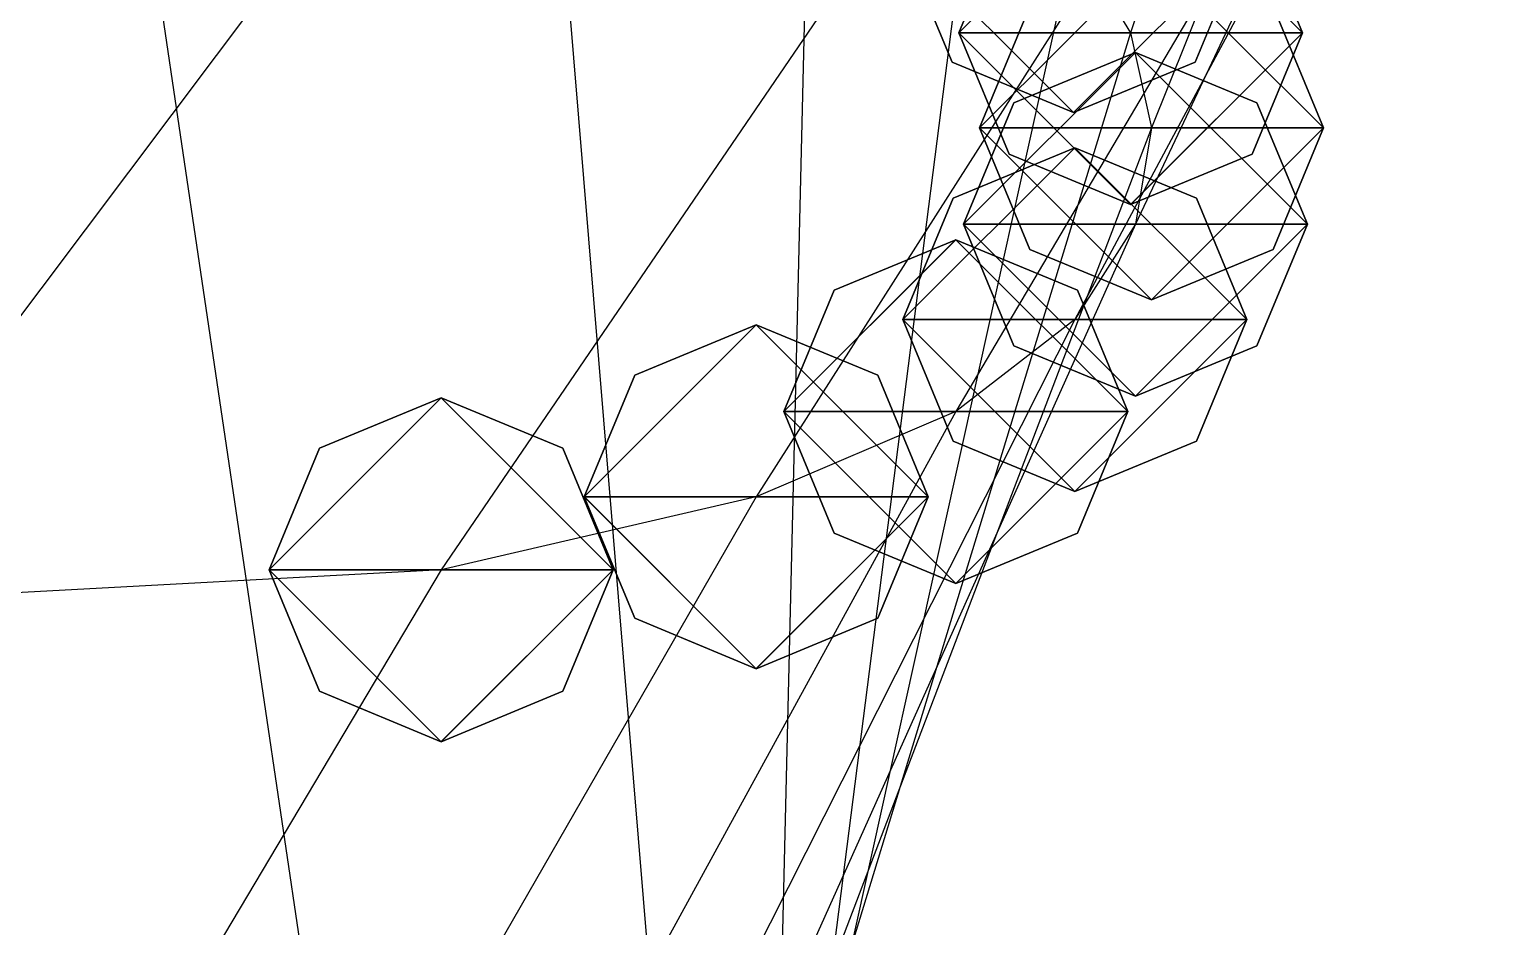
# Model space of a CAD drawing. Header units: metres. Extents: x -59 to 99, y -54 to 55.
# Drawn here: x 17.38 to 25.87, y -31.47 to -26.25 of the extents above; entities that cross this region are included whole.
import ezdxf

# ---------------------------------------------------------------- set-up
doc = ezdxf.new("R2010")
doc.units = ezdxf.units.M

msp = doc.modelspace()

# ---------------------------------------------------------------- linework, layer by layer
for p, q in [((27.3885, -15.1349, -196.1115), (23.7804, -26.2688, -196.1437)), ((28.3847, -15.638, -188.901), (23.9019, -26.8229, -188.2048)), ((29.1072, -16.1495, -181.5766), (23.8078, -27.3831, -180.1844)), ((29.4957, -16.656, -174.3265), (23.4555, -27.9378, -172.2476)), ((29.4553, -17.1427, -167.3554), (22.7644, -28.4726, -164.5923)), ((28.8584, -17.5927, -160.9073), (21.6038, -28.9678, -157.5024)), ((27.5565, -17.9861, -155.2702), (19.7713, -29.3925, -151.4184)), ((27.5565, -17.9861, -155.2702), (19.7713, -29.3925, -151.4184)), ((24.5948, -18.2288, -151.794), (16.0648, -29.5934, -148.5457)), ((17.8562, -24.1793, -226.0422), (19.4567, -34.9962, -230.6211)), ((20.3749, -24.4159, -222.6677), (21.268, -35.2007, -227.6999)), ((21.9179, -24.7782, -217.4854), (21.655, -35.65, -221.2698)), ((22.8658, -25.228, -211.0488), (21.4685, -36.193, -213.4969)), ((23.0733, -25.5617, -196.1436), (22.7804, -26.2688, -196.1437)), ((23.0733, -25.5617, -196.1436), (22.7804, -26.2688, -196.1437)), ((23.0733, -25.5617, -196.1436), (22.7804, -26.2688, -196.1437)), ((23.0733, -25.5617, -196.1436), (22.7804, -26.2688, -196.1437)), ((24.7804, -26.2688, -196.1437), (24.4875, -25.5617, -196.1436)), ((24.7804, -26.2688, -196.1437), (24.4875, -25.5617, -196.1436)), ((24.7804, -26.2688, -196.1437), (24.4875, -25.5617, -196.1436)), ((24.7804, -26.2688, -196.1437), (24.4875, -25.5617, -196.1436)), ((23.4488, -25.7322, -203.8304), (21.0067, -36.7783, -205.1161)), ((22.4488, -25.7322, -203.8304), (22.7417, -26.4393, -203.8305)), ((22.4488, -25.7322, -203.8304), (22.7417, -26.4393, -203.8305)), ((22.4488, -25.7322, -203.8304), (22.7417, -26.4393, -203.8305)), ((22.4488, -25.7322, -203.8304), (22.7417, -26.4393, -203.8305)), ((23.4488, -25.7322, -203.8304), (23.7804, -26.2688, -196.1437)), ((24.1559, -26.4393, -203.8305), (24.4488, -25.7322, -203.8304)), ((24.1559, -26.4393, -203.8305), (24.4488, -25.7322, -203.8304)), ((24.1559, -26.4393, -203.8305), (24.4488, -25.7322, -203.8304)), ((24.1559, -26.4393, -203.8305), (24.4488, -25.7322, -203.8304)), ((23.1948, -26.1158, -188.2046), (22.9019, -26.8229, -188.2048)), ((23.1948, -26.1158, -188.2046), (22.9019, -26.8229, -188.2048)), ((23.1948, -26.1158, -188.2046), (22.9019, -26.8229, -188.2048)), ((23.1948, -26.1158, -188.2046), (22.9019, -26.8229, -188.2048)), ((24.9019, -26.8229, -188.2048), (24.609, -26.1158, -188.2046)), ((24.9019, -26.8229, -188.2048), (24.609, -26.1158, -188.2046)), ((24.9019, -26.8229, -188.2048), (24.609, -26.1158, -188.2046)), ((24.9019, -26.8229, -188.2048), (24.609, -26.1158, -188.2046)), ((23.7804, -26.2688, -196.1437), (20.3824, -37.3849, -196.4287)), ((22.7804, -26.2688, -196.1437), (23.0733, -26.9759, -196.1438)), ((22.7804, -26.2688, -196.1437), (23.0733, -26.9759, -196.1438)), ((22.7804, -26.2688, -196.1437), (23.0733, -26.9759, -196.1438)), ((22.7804, -26.2688, -196.1437), (23.0733, -26.9759, -196.1438)), ((23.7804, -26.2688, -196.1437), (23.9019, -26.8229, -188.2048)), ((24.4875, -26.9759, -196.1438), (24.7804, -26.2688, -196.1437)), ((24.4875, -26.9759, -196.1438), (24.7804, -26.2688, -196.1437)), ((24.4875, -26.9759, -196.1438), (24.7804, -26.2688, -196.1437)), ((24.4875, -26.9759, -196.1438), (24.7804, -26.2688, -196.1437)), ((23.8078, -26.3831, -180.1842), (23.1007, -26.676, -180.1843)), ((23.8078, -26.3831, -180.1842), (23.1007, -26.676, -180.1843)), ((23.8078, -26.3831, -180.1842), (23.1007, -26.676, -180.1843)), ((23.8078, -26.3831, -180.1842), (23.1007, -26.676, -180.1843)), ((24.5149, -26.676, -180.1843), (23.8078, -26.3831, -180.1842)), ((24.5149, -26.676, -180.1843), (23.8078, -26.3831, -180.1842)), ((24.5149, -26.676, -180.1843), (23.8078, -26.3831, -180.1842)), ((24.5149, -26.676, -180.1843), (23.8078, -26.3831, -180.1842)), ((22.7417, -26.4393, -203.8305), (23.4488, -26.7322, -203.8305)), ((22.7417, -26.4393, -203.8305), (23.4488, -26.7322, -203.8305)), ((22.7417, -26.4393, -203.8305), (23.4488, -26.7322, -203.8305)), ((22.7417, -26.4393, -203.8305), (23.4488, -26.7322, -203.8305)), ((23.4488, -26.7322, -203.8305), (24.1559, -26.4393, -203.8305)), ((23.4488, -26.7322, -203.8305), (24.1559, -26.4393, -203.8305)), ((23.4488, -26.7322, -203.8305), (24.1559, -26.4393, -203.8305)), ((23.4488, -26.7322, -203.8305), (24.1559, -26.4393, -203.8305)), ((23.1007, -26.676, -180.1843), (22.8078, -27.3831, -180.1844)), ((23.1007, -26.676, -180.1843), (22.8078, -27.3831, -180.1844)), ((23.1007, -26.676, -180.1843), (22.8078, -27.3831, -180.1844)), ((23.1007, -26.676, -180.1843), (22.8078, -27.3831, -180.1844)), ((24.8078, -27.3831, -180.1844), (24.5149, -26.676, -180.1843)), ((24.8078, -27.3831, -180.1844), (24.5149, -26.676, -180.1843)), ((24.8078, -27.3831, -180.1844), (24.5149, -26.676, -180.1843)), ((24.8078, -27.3831, -180.1844), (24.5149, -26.676, -180.1843)), ((23.9019, -26.8229, -188.2048), (19.6348, -38.0019, -187.5908)), ((22.9019, -26.8229, -188.2048), (23.1948, -27.53, -188.2049)), ((22.9019, -26.8229, -188.2048), (23.1948, -27.53, -188.2049)), ((22.9019, -26.8229, -188.2048), (23.1948, -27.53, -188.2049)), ((22.9019, -26.8229, -188.2048), (23.1948, -27.53, -188.2049)), ((23.9019, -26.8229, -188.2048), (23.8078, -27.3831, -180.1844)), ((24.609, -27.53, -188.2049), (24.9019, -26.8229, -188.2048)), ((24.609, -27.53, -188.2049), (24.9019, -26.8229, -188.2048)), ((24.609, -27.53, -188.2049), (24.9019, -26.8229, -188.2048)), ((24.609, -27.53, -188.2049), (24.9019, -26.8229, -188.2048)), ((23.4555, -26.9378, -172.2474), (22.7484, -27.2307, -172.2474)), ((23.4555, -26.9378, -172.2474), (22.7484, -27.2307, -172.2474)), ((23.4555, -26.9378, -172.2474), (22.7484, -27.2307, -172.2474)), ((23.4555, -26.9378, -172.2474), (22.7484, -27.2307, -172.2474)), ((23.0733, -26.9759, -196.1438), (23.7804, -27.2688, -196.1439)), ((23.0733, -26.9759, -196.1438), (23.7804, -27.2688, -196.1439)), ((23.0733, -26.9759, -196.1438), (23.7804, -27.2688, -196.1439)), ((23.0733, -26.9759, -196.1438), (23.7804, -27.2688, -196.1439)), ((24.1626, -27.2307, -172.2474), (23.4555, -26.9378, -172.2474)), ((24.1626, -27.2307, -172.2474), (23.4555, -26.9378, -172.2474)), ((24.1626, -27.2307, -172.2474), (23.4555, -26.9378, -172.2474)), ((24.1626, -27.2307, -172.2474), (23.4555, -26.9378, -172.2474)), ((23.7804, -27.2688, -196.1439), (24.4875, -26.9759, -196.1438)), ((23.7804, -27.2688, -196.1439), (24.4875, -26.9759, -196.1438)), ((23.7804, -27.2688, -196.1439), (24.4875, -26.9759, -196.1438)), ((23.7804, -27.2688, -196.1439), (24.4875, -26.9759, -196.1438)), ((22.7484, -27.2307, -172.2474), (22.4555, -27.9378, -172.2476)), ((22.7484, -27.2307, -172.2474), (22.4555, -27.9378, -172.2476)), ((22.7484, -27.2307, -172.2474), (22.4555, -27.9378, -172.2476)), ((22.7484, -27.2307, -172.2474), (22.4555, -27.9378, -172.2476)), ((24.4555, -27.9378, -172.2476), (24.1626, -27.2307, -172.2474)), ((24.4555, -27.9378, -172.2476), (24.1626, -27.2307, -172.2474)), ((24.4555, -27.9378, -172.2476), (24.1626, -27.2307, -172.2474)), ((24.4555, -27.9378, -172.2476), (24.1626, -27.2307, -172.2474)), ((23.8078, -27.3831, -180.1844), (18.7665, -38.6223, -178.7099)), ((22.8078, -27.3831, -180.1844), (23.1007, -28.0902, -180.1845)), ((22.8078, -27.3831, -180.1844), (23.1007, -28.0902, -180.1845)), ((22.8078, -27.3831, -180.1844), (23.1007, -28.0902, -180.1845)), ((22.8078, -27.3831, -180.1844), (23.1007, -28.0902, -180.1845)), ((23.8078, -27.3831, -180.1844), (23.4555, -27.9378, -172.2476)), ((24.5149, -28.0902, -180.1845), (24.8078, -27.3831, -180.1844)), ((24.5149, -28.0902, -180.1845), (24.8078, -27.3831, -180.1844)), ((24.5149, -28.0902, -180.1845), (24.8078, -27.3831, -180.1844)), ((24.5149, -28.0902, -180.1845), (24.8078, -27.3831, -180.1844)), ((22.7644, -27.4726, -164.5921), (22.0573, -27.7655, -164.5921)), ((22.7644, -27.4726, -164.5921), (22.0573, -27.7655, -164.5921)), ((22.7644, -27.4726, -164.5921), (22.0573, -27.7655, -164.5921)), ((22.7644, -27.4726, -164.5921), (22.0573, -27.7655, -164.5921)), ((23.4715, -27.7655, -164.5921), (22.7644, -27.4726, -164.5921)), ((23.4715, -27.7655, -164.5921), (22.7644, -27.4726, -164.5921)), ((23.4715, -27.7655, -164.5921), (22.7644, -27.4726, -164.5921)), ((23.4715, -27.7655, -164.5921), (22.7644, -27.4726, -164.5921)), ((23.1948, -27.53, -188.2049), (23.9019, -27.8229, -188.2049)), ((23.1948, -27.53, -188.2049), (23.9019, -27.8229, -188.2049)), ((23.1948, -27.53, -188.2049), (23.9019, -27.8229, -188.2049)), ((23.1948, -27.53, -188.2049), (23.9019, -27.8229, -188.2049)), ((23.9019, -27.8229, -188.2049), (24.609, -27.53, -188.2049)), ((23.9019, -27.8229, -188.2049), (24.609, -27.53, -188.2049)), ((23.9019, -27.8229, -188.2049), (24.609, -27.53, -188.2049)), ((23.9019, -27.8229, -188.2049), (24.609, -27.53, -188.2049)), ((22.0573, -27.7655, -164.5921), (21.7644, -28.4726, -164.5923)), ((22.0573, -27.7655, -164.5921), (21.7644, -28.4726, -164.5923)), ((22.0573, -27.7655, -164.5921), (21.7644, -28.4726, -164.5923)), ((22.0573, -27.7655, -164.5921), (21.7644, -28.4726, -164.5923)), ((23.7644, -28.4726, -164.5923), (23.4715, -27.7655, -164.5921)), ((23.7644, -28.4726, -164.5923), (23.4715, -27.7655, -164.5921)), ((23.7644, -28.4726, -164.5923), (23.4715, -27.7655, -164.5921)), ((23.7644, -28.4726, -164.5923), (23.4715, -27.7655, -164.5921)), ((23.4555, -27.9378, -172.2476), (17.7538, -39.2389, -169.8885)), ((22.4555, -27.9378, -172.2476), (22.7484, -28.6449, -172.2477)), ((22.4555, -27.9378, -172.2476), (22.7484, -28.6449, -172.2477)), ((22.4555, -27.9378, -172.2476), (22.7484, -28.6449, -172.2477)), ((22.4555, -27.9378, -172.2476), (22.7484, -28.6449, -172.2477)), ((23.4555, -27.9378, -172.2476), (22.7644, -28.4726, -164.5923)), ((24.1626, -28.6449, -172.2477), (24.4555, -27.9378, -172.2476)), ((24.1626, -28.6449, -172.2477), (24.4555, -27.9378, -172.2476)), ((24.1626, -28.6449, -172.2477), (24.4555, -27.9378, -172.2476)), ((24.1626, -28.6449, -172.2477), (24.4555, -27.9378, -172.2476)), ((21.6038, -27.9678, -157.5022), (20.8967, -28.2606, -157.5022)), ((21.6038, -27.9678, -157.5022), (20.8967, -28.2606, -157.5022)), ((21.6038, -27.9678, -157.5022), (20.8967, -28.2606, -157.5022)), ((21.6038, -27.9678, -157.5022), (20.8967, -28.2606, -157.5022)), ((22.3109, -28.2606, -157.5022), (21.6038, -27.9678, -157.5022)), ((22.3109, -28.2606, -157.5022), (21.6038, -27.9678, -157.5022)), ((22.3109, -28.2606, -157.5022), (21.6038, -27.9678, -157.5022)), ((22.3109, -28.2606, -157.5022), (21.6038, -27.9678, -157.5022)), ((23.1007, -28.0902, -180.1845), (23.8078, -28.3831, -180.1846)), ((23.1007, -28.0902, -180.1845), (23.8078, -28.3831, -180.1846)), ((23.1007, -28.0902, -180.1845), (23.8078, -28.3831, -180.1846)), ((23.1007, -28.0902, -180.1845), (23.8078, -28.3831, -180.1846)), ((23.8078, -28.3831, -180.1846), (24.5149, -28.0902, -180.1845)), ((23.8078, -28.3831, -180.1846), (24.5149, -28.0902, -180.1845)), ((23.8078, -28.3831, -180.1846), (24.5149, -28.0902, -180.1845)), ((23.8078, -28.3831, -180.1846), (24.5149, -28.0902, -180.1845)), ((20.8967, -28.2606, -157.5022), (20.6038, -28.9678, -157.5024)), ((20.8967, -28.2606, -157.5022), (20.6038, -28.9678, -157.5024)), ((20.8967, -28.2606, -157.5022), (20.6038, -28.9678, -157.5024)), ((20.8967, -28.2606, -157.5022), (20.6038, -28.9678, -157.5024)), ((22.6038, -28.9678, -157.5024), (22.3109, -28.2606, -157.5022)), ((22.6038, -28.9678, -157.5024), (22.3109, -28.2606, -157.5022)), ((22.6038, -28.9678, -157.5024), (22.3109, -28.2606, -157.5022)), ((22.6038, -28.9678, -157.5024), (22.3109, -28.2606, -157.5022)), ((19.7713, -28.3925, -151.4182), (19.0642, -28.6854, -151.4183)), ((19.7713, -28.3925, -151.4182), (19.0642, -28.6854, -151.4183)), ((19.7713, -28.3925, -151.4182), (19.0642, -28.6854, -151.4183)), ((19.7713, -28.3925, -151.4182), (19.0642, -28.6854, -151.4183)), ((19.7713, -28.3925, -151.4182), (19.0642, -28.6854, -151.4183)), ((19.7713, -28.3925, -151.4182), (19.0642, -28.6854, -151.4183)), ((20.4784, -28.6854, -151.4183), (19.7713, -28.3925, -151.4182)), ((20.4784, -28.6854, -151.4183), (19.7713, -28.3925, -151.4182)), ((20.4784, -28.6854, -151.4183), (19.7713, -28.3925, -151.4182)), ((20.4784, -28.6854, -151.4183), (19.7713, -28.3925, -151.4182)), ((20.4784, -28.6854, -151.4183), (19.7713, -28.3925, -151.4182)), ((20.4784, -28.6854, -151.4183), (19.7713, -28.3925, -151.4182)), ((22.7644, -28.4726, -164.5923), (16.5426, -39.8415, -161.2653)), ((22.7644, -28.4726, -164.5923), (21.6038, -28.9678, -157.5024)), ((21.7644, -28.4726, -164.5923), (22.0573, -29.1798, -164.5924)), ((21.7644, -28.4726, -164.5923), (22.0573, -29.1798, -164.5924)), ((21.7644, -28.4726, -164.5923), (22.0573, -29.1798, -164.5924)), ((21.7644, -28.4726, -164.5923), (22.0573, -29.1798, -164.5924)), ((23.4715, -29.1798, -164.5924), (23.7644, -28.4726, -164.5923)), ((23.4715, -29.1798, -164.5924), (23.7644, -28.4726, -164.5923)), ((23.4715, -29.1798, -164.5924), (23.7644, -28.4726, -164.5923)), ((23.4715, -29.1798, -164.5924), (23.7644, -28.4726, -164.5923)), ((19.0642, -28.6854, -151.4183), (18.7713, -29.3925, -151.4184)), ((19.0642, -28.6854, -151.4183), (18.7713, -29.3925, -151.4184)), ((19.0642, -28.6854, -151.4183), (18.7713, -29.3925, -151.4184)), ((19.0642, -28.6854, -151.4183), (18.7713, -29.3925, -151.4184)), ((19.0642, -28.6854, -151.4183), (18.7713, -29.3925, -151.4184)), ((19.0642, -28.6854, -151.4183), (18.7713, -29.3925, -151.4184)), ((20.7713, -29.3925, -151.4184), (20.4784, -28.6854, -151.4183)), ((20.7713, -29.3925, -151.4184), (20.4784, -28.6854, -151.4183)), ((20.7713, -29.3925, -151.4184), (20.4784, -28.6854, -151.4183)), ((20.7713, -29.3925, -151.4184), (20.4784, -28.6854, -151.4183)), ((20.7713, -29.3925, -151.4184), (20.4784, -28.6854, -151.4183)), ((20.7713, -29.3925, -151.4184), (20.4784, -28.6854, -151.4183)), ((22.7484, -28.6449, -172.2477), (23.4555, -28.9378, -172.2477)), ((22.7484, -28.6449, -172.2477), (23.4555, -28.9378, -172.2477)), ((22.7484, -28.6449, -172.2477), (23.4555, -28.9378, -172.2477)), ((22.7484, -28.6449, -172.2477), (23.4555, -28.9378, -172.2477)), ((23.4555, -28.9378, -172.2477), (24.1626, -28.6449, -172.2477)), ((23.4555, -28.9378, -172.2477), (24.1626, -28.6449, -172.2477)), ((23.4555, -28.9378, -172.2477), (24.1626, -28.6449, -172.2477)), ((23.4555, -28.9378, -172.2477), (24.1626, -28.6449, -172.2477)), ((21.6038, -28.9678, -157.5024), (15.0205, -40.4124, -153.0931)), ((21.6038, -28.9678, -157.5024), (19.7713, -29.3925, -151.4184)), ((20.6038, -28.9678, -157.5024), (20.8967, -29.6749, -157.5025)), ((20.6038, -28.9678, -157.5024), (20.8967, -29.6749, -157.5025)), ((20.6038, -28.9678, -157.5024), (20.8967, -29.6749, -157.5025)), ((20.6038, -28.9678, -157.5024), (20.8967, -29.6749, -157.5025)), ((22.3109, -29.6749, -157.5025), (22.6038, -28.9678, -157.5024)), ((22.3109, -29.6749, -157.5025), (22.6038, -28.9678, -157.5024)), ((22.3109, -29.6749, -157.5025), (22.6038, -28.9678, -157.5024)), ((22.3109, -29.6749, -157.5025), (22.6038, -28.9678, -157.5024)), ((22.0573, -29.1798, -164.5924), (22.7644, -29.4726, -164.5924)), ((22.0573, -29.1798, -164.5924), (22.7644, -29.4726, -164.5924)), ((22.0573, -29.1798, -164.5924), (22.7644, -29.4726, -164.5924)), ((22.0573, -29.1798, -164.5924), (22.7644, -29.4726, -164.5924)), ((22.7644, -29.4726, -164.5924), (23.4715, -29.1798, -164.5924)), ((22.7644, -29.4726, -164.5924), (23.4715, -29.1798, -164.5924)), ((22.7644, -29.4726, -164.5924), (23.4715, -29.1798, -164.5924)), ((22.7644, -29.4726, -164.5924), (23.4715, -29.1798, -164.5924)), ((19.7713, -29.3925, -151.4184), (12.9231, -40.9106, -145.9616)), ((19.7713, -29.3925, -151.4184), (12.9231, -40.9106, -145.9616)), ((19.7713, -29.3925, -151.4184), (16.0648, -29.5934, -148.5457)), ((18.7713, -29.3925, -151.4184), (19.0642, -30.0996, -151.4185)), ((18.7713, -29.3925, -151.4184), (19.0642, -30.0996, -151.4185)), ((18.7713, -29.3925, -151.4184), (19.0642, -30.0996, -151.4185)), ((18.7713, -29.3925, -151.4184), (19.0642, -30.0996, -151.4185)), ((18.7713, -29.3925, -151.4184), (19.0642, -30.0996, -151.4185)), ((18.7713, -29.3925, -151.4184), (19.0642, -30.0996, -151.4185)), ((20.4784, -30.0996, -151.4185), (20.7713, -29.3925, -151.4184)), ((20.4784, -30.0996, -151.4185), (20.7713, -29.3925, -151.4184)), ((20.4784, -30.0996, -151.4185), (20.7713, -29.3925, -151.4184)), ((20.4784, -30.0996, -151.4185), (20.7713, -29.3925, -151.4184)), ((20.4784, -30.0996, -151.4185), (20.7713, -29.3925, -151.4184)), ((20.4784, -30.0996, -151.4185), (20.7713, -29.3925, -151.4184)), ((20.8967, -29.6749, -157.5025), (21.6038, -29.9678, -157.5025)), ((20.8967, -29.6749, -157.5025), (21.6038, -29.9678, -157.5025)), ((20.8967, -29.6749, -157.5025), (21.6038, -29.9678, -157.5025)), ((20.8967, -29.6749, -157.5025), (21.6038, -29.9678, -157.5025)), ((21.6038, -29.9678, -157.5025), (22.3109, -29.6749, -157.5025)), ((21.6038, -29.9678, -157.5025), (22.3109, -29.6749, -157.5025)), ((21.6038, -29.9678, -157.5025), (22.3109, -29.6749, -157.5025)), ((21.6038, -29.9678, -157.5025), (22.3109, -29.6749, -157.5025)), ((19.0642, -30.0996, -151.4185), (19.7713, -30.3925, -151.4186)), ((19.0642, -30.0996, -151.4185), (19.7713, -30.3925, -151.4186)), ((19.0642, -30.0996, -151.4185), (19.7713, -30.3925, -151.4186)), ((19.0642, -30.0996, -151.4185), (19.7713, -30.3925, -151.4186)), ((19.0642, -30.0996, -151.4185), (19.7713, -30.3925, -151.4186)), ((19.0642, -30.0996, -151.4185), (19.7713, -30.3925, -151.4186)), ((19.7713, -30.3925, -151.4186), (20.4784, -30.0996, -151.4185)), ((19.7713, -30.3925, -151.4186), (20.4784, -30.0996, -151.4185)), ((19.7713, -30.3925, -151.4186), (20.4784, -30.0996, -151.4185)), ((19.7713, -30.3925, -151.4186), (20.4784, -30.0996, -151.4185)), ((19.7713, -30.3925, -151.4186), (20.4784, -30.0996, -151.4185)), ((19.7713, -30.3925, -151.4186), (20.4784, -30.0996, -151.4185))]:
    msp.add_line(p, q)
for points in [[(22.7804, -26.2688, -196.1437), (23.0733, -25.5617, -196.1436), (23.7804, -25.2688, -196.1435), (23.7805, -25.2687, -196.1434)], [(22.7804, -26.2688, -196.1437), (23.0733, -25.5617, -196.1436), (23.7804, -25.2688, -196.1435), (23.7805, -25.2687, -196.1434)], [(22.7804, -26.2688, -196.1437), (23.0733, -25.5617, -196.1436), (23.7804, -25.2688, -196.1435), (23.7805, -25.2687, -196.1434)], [(22.7804, -26.2688, -196.1437), (23.0733, -25.5617, -196.1436), (23.7804, -25.2688, -196.1435), (23.7805, -25.2687, -196.1434)], [(22.7804, -26.2688, -196.1437), (23.7804, -25.2688, -196.1435), (24.7804, -26.2688, -196.1437), (24.7805, -26.2687, -196.1436)], [(22.7804, -26.2688, -196.1437), (23.7804, -25.2688, -196.1435), (24.7804, -26.2688, -196.1437), (24.7805, -26.2687, -196.1436)], [(22.7804, -26.2688, -196.1437), (23.7804, -25.2688, -196.1435), (24.7804, -26.2688, -196.1437), (24.7805, -26.2687, -196.1436)], [(22.7804, -26.2688, -196.1437), (23.7804, -25.2688, -196.1435), (24.7804, -26.2688, -196.1437), (24.7805, -26.2687, -196.1436)], [(23.7804, -25.2688, -196.1435), (24.4875, -25.5617, -196.1436), (24.7804, -26.2688, -196.1437), (24.7805, -26.2687, -196.1436)], [(23.7804, -25.2688, -196.1435), (24.4875, -25.5617, -196.1436), (24.7804, -26.2688, -196.1437), (24.7805, -26.2687, -196.1436)], [(23.7804, -25.2688, -196.1435), (24.4875, -25.5617, -196.1436), (24.7804, -26.2688, -196.1437), (24.7805, -26.2687, -196.1436)], [(23.7804, -25.2688, -196.1435), (24.4875, -25.5617, -196.1436), (24.7804, -26.2688, -196.1437), (24.7805, -26.2687, -196.1436)], [(23.4488, -26.7322, -203.8305), (22.7417, -26.4393, -203.8305), (22.4488, -25.7322, -203.8304), (22.4489, -25.7321, -203.8303)], [(24.4488, -25.7322, -203.8304), (23.4488, -26.7322, -203.8305), (22.4488, -25.7322, -203.8304), (22.4489, -25.7321, -203.8303)], [(23.4488, -26.7322, -203.8305), (22.7417, -26.4393, -203.8305), (22.4488, -25.7322, -203.8304), (22.4489, -25.7321, -203.8303)], [(24.4488, -25.7322, -203.8304), (23.4488, -26.7322, -203.8305), (22.4488, -25.7322, -203.8304), (22.4489, -25.7321, -203.8303)], [(23.4488, -26.7322, -203.8305), (22.7417, -26.4393, -203.8305), (22.4488, -25.7322, -203.8304), (22.4489, -25.7321, -203.8303)], [(24.4488, -25.7322, -203.8304), (23.4488, -26.7322, -203.8305), (22.4488, -25.7322, -203.8304), (22.4489, -25.7321, -203.8303)], [(23.4488, -26.7322, -203.8305), (22.7417, -26.4393, -203.8305), (22.4488, -25.7322, -203.8304), (22.4489, -25.7321, -203.8303)], [(24.4488, -25.7322, -203.8304), (23.4488, -26.7322, -203.8305), (22.4488, -25.7322, -203.8304), (22.4489, -25.7321, -203.8303)], [(24.4488, -25.7322, -203.8304), (24.1559, -26.4393, -203.8305), (23.4488, -26.7322, -203.8305), (23.4489, -26.7321, -203.8304)], [(24.4488, -25.7322, -203.8304), (24.1559, -26.4393, -203.8305), (23.4488, -26.7322, -203.8305), (23.4489, -26.7321, -203.8304)], [(24.4488, -25.7322, -203.8304), (24.1559, -26.4393, -203.8305), (23.4488, -26.7322, -203.8305), (23.4489, -26.7321, -203.8304)], [(24.4488, -25.7322, -203.8304), (24.1559, -26.4393, -203.8305), (23.4488, -26.7322, -203.8305), (23.4489, -26.7321, -203.8304)], [(22.9019, -26.8229, -188.2048), (23.1948, -26.1158, -188.2046), (23.9019, -25.8229, -188.2046), (23.902, -25.8228, -188.2045)], [(22.9019, -26.8229, -188.2048), (23.1948, -26.1158, -188.2046), (23.9019, -25.8229, -188.2046), (23.902, -25.8228, -188.2045)], [(22.9019, -26.8229, -188.2048), (23.1948, -26.1158, -188.2046), (23.9019, -25.8229, -188.2046), (23.902, -25.8228, -188.2045)], [(22.9019, -26.8229, -188.2048), (23.1948, -26.1158, -188.2046), (23.9019, -25.8229, -188.2046), (23.902, -25.8228, -188.2045)], [(22.9019, -26.8229, -188.2048), (23.9019, -25.8229, -188.2046), (24.9019, -26.8229, -188.2048), (24.902, -26.8228, -188.2047)], [(22.9019, -26.8229, -188.2048), (23.9019, -25.8229, -188.2046), (24.9019, -26.8229, -188.2048), (24.902, -26.8228, -188.2047)], [(22.9019, -26.8229, -188.2048), (23.9019, -25.8229, -188.2046), (24.9019, -26.8229, -188.2048), (24.902, -26.8228, -188.2047)], [(22.9019, -26.8229, -188.2048), (23.9019, -25.8229, -188.2046), (24.9019, -26.8229, -188.2048), (24.902, -26.8228, -188.2047)], [(23.9019, -25.8229, -188.2046), (24.609, -26.1158, -188.2046), (24.9019, -26.8229, -188.2048), (24.902, -26.8228, -188.2047)], [(23.9019, -25.8229, -188.2046), (24.609, -26.1158, -188.2046), (24.9019, -26.8229, -188.2048), (24.902, -26.8228, -188.2047)], [(23.9019, -25.8229, -188.2046), (24.609, -26.1158, -188.2046), (24.9019, -26.8229, -188.2048), (24.902, -26.8228, -188.2047)], [(23.9019, -25.8229, -188.2046), (24.609, -26.1158, -188.2046), (24.9019, -26.8229, -188.2048), (24.902, -26.8228, -188.2047)], [(23.7804, -27.2688, -196.1439), (23.0733, -26.9759, -196.1438), (22.7804, -26.2688, -196.1437), (22.7805, -26.2687, -196.1436)], [(24.7804, -26.2688, -196.1437), (23.7804, -27.2688, -196.1439), (22.7804, -26.2688, -196.1437), (22.7805, -26.2687, -196.1436)], [(23.7804, -27.2688, -196.1439), (23.0733, -26.9759, -196.1438), (22.7804, -26.2688, -196.1437), (22.7805, -26.2687, -196.1436)], [(24.7804, -26.2688, -196.1437), (23.7804, -27.2688, -196.1439), (22.7804, -26.2688, -196.1437), (22.7805, -26.2687, -196.1436)], [(23.7804, -27.2688, -196.1439), (23.0733, -26.9759, -196.1438), (22.7804, -26.2688, -196.1437), (22.7805, -26.2687, -196.1436)], [(24.7804, -26.2688, -196.1437), (23.7804, -27.2688, -196.1439), (22.7804, -26.2688, -196.1437), (22.7805, -26.2687, -196.1436)], [(23.7804, -27.2688, -196.1439), (23.0733, -26.9759, -196.1438), (22.7804, -26.2688, -196.1437), (22.7805, -26.2687, -196.1436)], [(24.7804, -26.2688, -196.1437), (23.7804, -27.2688, -196.1439), (22.7804, -26.2688, -196.1437), (22.7805, -26.2687, -196.1436)], [(24.7804, -26.2688, -196.1437), (24.4875, -26.9759, -196.1438), (23.7804, -27.2688, -196.1439), (23.7805, -27.2687, -196.1438)], [(24.7804, -26.2688, -196.1437), (24.4875, -26.9759, -196.1438), (23.7804, -27.2688, -196.1439), (23.7805, -27.2687, -196.1438)], [(24.7804, -26.2688, -196.1437), (24.4875, -26.9759, -196.1438), (23.7804, -27.2688, -196.1439), (23.7805, -27.2687, -196.1438)], [(24.7804, -26.2688, -196.1437), (24.4875, -26.9759, -196.1438), (23.7804, -27.2688, -196.1439), (23.7805, -27.2687, -196.1438)], [(22.8078, -27.3831, -180.1844), (23.1007, -26.676, -180.1843), (23.8078, -26.3831, -180.1842), (23.8079, -26.383, -180.1841)], [(22.8078, -27.3831, -180.1844), (23.1007, -26.676, -180.1843), (23.8078, -26.3831, -180.1842), (23.8079, -26.383, -180.1841)], [(22.8078, -27.3831, -180.1844), (23.1007, -26.676, -180.1843), (23.8078, -26.3831, -180.1842), (23.8079, -26.383, -180.1841)], [(22.8078, -27.3831, -180.1844), (23.1007, -26.676, -180.1843), (23.8078, -26.3831, -180.1842), (23.8079, -26.383, -180.1841)], [(22.8078, -27.3831, -180.1844), (23.8078, -26.3831, -180.1842), (24.8078, -27.3831, -180.1844), (24.8079, -27.383, -180.1843)], [(22.8078, -27.3831, -180.1844), (23.8078, -26.3831, -180.1842), (24.8078, -27.3831, -180.1844), (24.8079, -27.383, -180.1843)], [(22.8078, -27.3831, -180.1844), (23.8078, -26.3831, -180.1842), (24.8078, -27.3831, -180.1844), (24.8079, -27.383, -180.1843)], [(22.8078, -27.3831, -180.1844), (23.8078, -26.3831, -180.1842), (24.8078, -27.3831, -180.1844), (24.8079, -27.383, -180.1843)], [(23.8078, -26.3831, -180.1842), (24.5149, -26.676, -180.1843), (24.8078, -27.3831, -180.1844), (24.8079, -27.383, -180.1843)], [(23.8078, -26.3831, -180.1842), (24.5149, -26.676, -180.1843), (24.8078, -27.3831, -180.1844), (24.8079, -27.383, -180.1843)], [(23.8078, -26.3831, -180.1842), (24.5149, -26.676, -180.1843), (24.8078, -27.3831, -180.1844), (24.8079, -27.383, -180.1843)], [(23.8078, -26.3831, -180.1842), (24.5149, -26.676, -180.1843), (24.8078, -27.3831, -180.1844), (24.8079, -27.383, -180.1843)], [(23.9019, -27.8229, -188.2049), (23.1948, -27.53, -188.2049), (22.9019, -26.8229, -188.2048), (22.902, -26.8228, -188.2047)], [(24.9019, -26.8229, -188.2048), (23.9019, -27.8229, -188.2049), (22.9019, -26.8229, -188.2048), (22.902, -26.8228, -188.2047)], [(23.9019, -27.8229, -188.2049), (23.1948, -27.53, -188.2049), (22.9019, -26.8229, -188.2048), (22.902, -26.8228, -188.2047)], [(24.9019, -26.8229, -188.2048), (23.9019, -27.8229, -188.2049), (22.9019, -26.8229, -188.2048), (22.902, -26.8228, -188.2047)], [(23.9019, -27.8229, -188.2049), (23.1948, -27.53, -188.2049), (22.9019, -26.8229, -188.2048), (22.902, -26.8228, -188.2047)], [(24.9019, -26.8229, -188.2048), (23.9019, -27.8229, -188.2049), (22.9019, -26.8229, -188.2048), (22.902, -26.8228, -188.2047)], [(23.9019, -27.8229, -188.2049), (23.1948, -27.53, -188.2049), (22.9019, -26.8229, -188.2048), (22.902, -26.8228, -188.2047)], [(24.9019, -26.8229, -188.2048), (23.9019, -27.8229, -188.2049), (22.9019, -26.8229, -188.2048), (22.902, -26.8228, -188.2047)], [(24.9019, -26.8229, -188.2048), (24.609, -27.53, -188.2049), (23.9019, -27.8229, -188.2049), (23.902, -27.8228, -188.2048)], [(24.9019, -26.8229, -188.2048), (24.609, -27.53, -188.2049), (23.9019, -27.8229, -188.2049), (23.902, -27.8228, -188.2048)], [(24.9019, -26.8229, -188.2048), (24.609, -27.53, -188.2049), (23.9019, -27.8229, -188.2049), (23.902, -27.8228, -188.2048)], [(24.9019, -26.8229, -188.2048), (24.609, -27.53, -188.2049), (23.9019, -27.8229, -188.2049), (23.902, -27.8228, -188.2048)], [(22.4555, -27.9378, -172.2476), (22.7484, -27.2307, -172.2474), (23.4555, -26.9378, -172.2474), (23.4556, -26.9377, -172.2473)], [(22.4555, -27.9378, -172.2476), (22.7484, -27.2307, -172.2474), (23.4555, -26.9378, -172.2474), (23.4556, -26.9377, -172.2473)], [(22.4555, -27.9378, -172.2476), (22.7484, -27.2307, -172.2474), (23.4555, -26.9378, -172.2474), (23.4556, -26.9377, -172.2473)], [(22.4555, -27.9378, -172.2476), (22.7484, -27.2307, -172.2474), (23.4555, -26.9378, -172.2474), (23.4556, -26.9377, -172.2473)], [(22.4555, -27.9378, -172.2476), (23.4555, -26.9378, -172.2474), (24.4555, -27.9378, -172.2476), (24.4556, -27.9377, -172.2474)], [(22.4555, -27.9378, -172.2476), (23.4555, -26.9378, -172.2474), (24.4555, -27.9378, -172.2476), (24.4556, -27.9377, -172.2474)], [(22.4555, -27.9378, -172.2476), (23.4555, -26.9378, -172.2474), (24.4555, -27.9378, -172.2476), (24.4556, -27.9377, -172.2474)], [(22.4555, -27.9378, -172.2476), (23.4555, -26.9378, -172.2474), (24.4555, -27.9378, -172.2476), (24.4556, -27.9377, -172.2474)], [(23.4555, -26.9378, -172.2474), (24.1626, -27.2307, -172.2474), (24.4555, -27.9378, -172.2476), (24.4556, -27.9377, -172.2474)], [(23.4555, -26.9378, -172.2474), (24.1626, -27.2307, -172.2474), (24.4555, -27.9378, -172.2476), (24.4556, -27.9377, -172.2474)], [(23.4555, -26.9378, -172.2474), (24.1626, -27.2307, -172.2474), (24.4555, -27.9378, -172.2476), (24.4556, -27.9377, -172.2474)], [(23.4555, -26.9378, -172.2474), (24.1626, -27.2307, -172.2474), (24.4555, -27.9378, -172.2476), (24.4556, -27.9377, -172.2474)], [(23.8078, -28.3831, -180.1846), (23.1007, -28.0902, -180.1845), (22.8078, -27.3831, -180.1844), (22.8079, -27.383, -180.1843)], [(24.8078, -27.3831, -180.1844), (23.8078, -28.3831, -180.1846), (22.8078, -27.3831, -180.1844), (22.8079, -27.383, -180.1843)], [(23.8078, -28.3831, -180.1846), (23.1007, -28.0902, -180.1845), (22.8078, -27.3831, -180.1844), (22.8079, -27.383, -180.1843)], [(24.8078, -27.3831, -180.1844), (23.8078, -28.3831, -180.1846), (22.8078, -27.3831, -180.1844), (22.8079, -27.383, -180.1843)], [(23.8078, -28.3831, -180.1846), (23.1007, -28.0902, -180.1845), (22.8078, -27.3831, -180.1844), (22.8079, -27.383, -180.1843)], [(24.8078, -27.3831, -180.1844), (23.8078, -28.3831, -180.1846), (22.8078, -27.3831, -180.1844), (22.8079, -27.383, -180.1843)], [(23.8078, -28.3831, -180.1846), (23.1007, -28.0902, -180.1845), (22.8078, -27.3831, -180.1844), (22.8079, -27.383, -180.1843)], [(24.8078, -27.3831, -180.1844), (23.8078, -28.3831, -180.1846), (22.8078, -27.3831, -180.1844), (22.8079, -27.383, -180.1843)], [(24.8078, -27.3831, -180.1844), (24.5149, -28.0902, -180.1845), (23.8078, -28.3831, -180.1846), (23.8079, -28.383, -180.1845)], [(24.8078, -27.3831, -180.1844), (24.5149, -28.0902, -180.1845), (23.8078, -28.3831, -180.1846), (23.8079, -28.383, -180.1845)], [(24.8078, -27.3831, -180.1844), (24.5149, -28.0902, -180.1845), (23.8078, -28.3831, -180.1846), (23.8079, -28.383, -180.1845)], [(24.8078, -27.3831, -180.1844), (24.5149, -28.0902, -180.1845), (23.8078, -28.3831, -180.1846), (23.8079, -28.383, -180.1845)], [(21.7644, -28.4726, -164.5923), (22.0573, -27.7655, -164.5921), (22.7644, -27.4726, -164.5921), (22.7645, -27.4725, -164.592)], [(21.7644, -28.4726, -164.5923), (22.0573, -27.7655, -164.5921), (22.7644, -27.4726, -164.5921), (22.7645, -27.4725, -164.592)], [(21.7644, -28.4726, -164.5923), (22.0573, -27.7655, -164.5921), (22.7644, -27.4726, -164.5921), (22.7645, -27.4725, -164.592)], [(21.7644, -28.4726, -164.5923), (22.0573, -27.7655, -164.5921), (22.7644, -27.4726, -164.5921), (22.7645, -27.4725, -164.592)], [(21.7644, -28.4726, -164.5923), (22.7644, -27.4726, -164.5921), (23.7644, -28.4726, -164.5923), (23.7645, -28.4725, -164.5922)], [(21.7644, -28.4726, -164.5923), (22.7644, -27.4726, -164.5921), (23.7644, -28.4726, -164.5923), (23.7645, -28.4725, -164.5922)], [(21.7644, -28.4726, -164.5923), (22.7644, -27.4726, -164.5921), (23.7644, -28.4726, -164.5923), (23.7645, -28.4725, -164.5922)], [(21.7644, -28.4726, -164.5923), (22.7644, -27.4726, -164.5921), (23.7644, -28.4726, -164.5923), (23.7645, -28.4725, -164.5922)], [(22.7644, -27.4726, -164.5921), (23.4715, -27.7655, -164.5921), (23.7644, -28.4726, -164.5923), (23.7645, -28.4725, -164.5922)], [(22.7644, -27.4726, -164.5921), (23.4715, -27.7655, -164.5921), (23.7644, -28.4726, -164.5923), (23.7645, -28.4725, -164.5922)], [(22.7644, -27.4726, -164.5921), (23.4715, -27.7655, -164.5921), (23.7644, -28.4726, -164.5923), (23.7645, -28.4725, -164.5922)], [(22.7644, -27.4726, -164.5921), (23.4715, -27.7655, -164.5921), (23.7644, -28.4726, -164.5923), (23.7645, -28.4725, -164.5922)], [(23.4555, -28.9378, -172.2477), (22.7484, -28.6449, -172.2477), (22.4555, -27.9378, -172.2476), (22.4556, -27.9377, -172.2474)], [(24.4555, -27.9378, -172.2476), (23.4555, -28.9378, -172.2477), (22.4555, -27.9378, -172.2476), (22.4556, -27.9377, -172.2474)], [(23.4555, -28.9378, -172.2477), (22.7484, -28.6449, -172.2477), (22.4555, -27.9378, -172.2476), (22.4556, -27.9377, -172.2474)], [(24.4555, -27.9378, -172.2476), (23.4555, -28.9378, -172.2477), (22.4555, -27.9378, -172.2476), (22.4556, -27.9377, -172.2474)], [(23.4555, -28.9378, -172.2477), (22.7484, -28.6449, -172.2477), (22.4555, -27.9378, -172.2476), (22.4556, -27.9377, -172.2474)], [(24.4555, -27.9378, -172.2476), (23.4555, -28.9378, -172.2477), (22.4555, -27.9378, -172.2476), (22.4556, -27.9377, -172.2474)], [(23.4555, -28.9378, -172.2477), (22.7484, -28.6449, -172.2477), (22.4555, -27.9378, -172.2476), (22.4556, -27.9377, -172.2474)], [(24.4555, -27.9378, -172.2476), (23.4555, -28.9378, -172.2477), (22.4555, -27.9378, -172.2476), (22.4556, -27.9377, -172.2474)], [(24.4555, -27.9378, -172.2476), (24.1626, -28.6449, -172.2477), (23.4555, -28.9378, -172.2477), (23.4556, -28.9377, -172.2476)], [(24.4555, -27.9378, -172.2476), (24.1626, -28.6449, -172.2477), (23.4555, -28.9378, -172.2477), (23.4556, -28.9377, -172.2476)], [(24.4555, -27.9378, -172.2476), (24.1626, -28.6449, -172.2477), (23.4555, -28.9378, -172.2477), (23.4556, -28.9377, -172.2476)], [(24.4555, -27.9378, -172.2476), (24.1626, -28.6449, -172.2477), (23.4555, -28.9378, -172.2477), (23.4556, -28.9377, -172.2476)], [(20.6038, -28.9678, -157.5024), (20.8967, -28.2606, -157.5022), (21.6038, -27.9678, -157.5022), (21.6039, -27.9677, -157.5021)], [(20.6038, -28.9678, -157.5024), (20.8967, -28.2606, -157.5022), (21.6038, -27.9678, -157.5022), (21.6039, -27.9677, -157.5021)], [(20.6038, -28.9678, -157.5024), (20.8967, -28.2606, -157.5022), (21.6038, -27.9678, -157.5022), (21.6039, -27.9677, -157.5021)], [(20.6038, -28.9678, -157.5024), (20.8967, -28.2606, -157.5022), (21.6038, -27.9678, -157.5022), (21.6039, -27.9677, -157.5021)], [(20.6038, -28.9678, -157.5024), (21.6038, -27.9678, -157.5022), (22.6038, -28.9678, -157.5024), (22.6039, -28.9677, -157.5022)], [(20.6038, -28.9678, -157.5024), (21.6038, -27.9678, -157.5022), (22.6038, -28.9678, -157.5024), (22.6039, -28.9677, -157.5022)], [(20.6038, -28.9678, -157.5024), (21.6038, -27.9678, -157.5022), (22.6038, -28.9678, -157.5024), (22.6039, -28.9677, -157.5022)], [(20.6038, -28.9678, -157.5024), (21.6038, -27.9678, -157.5022), (22.6038, -28.9678, -157.5024), (22.6039, -28.9677, -157.5022)], [(21.6038, -27.9678, -157.5022), (22.3109, -28.2606, -157.5022), (22.6038, -28.9678, -157.5024), (22.6039, -28.9677, -157.5022)], [(21.6038, -27.9678, -157.5022), (22.3109, -28.2606, -157.5022), (22.6038, -28.9678, -157.5024), (22.6039, -28.9677, -157.5022)], [(21.6038, -27.9678, -157.5022), (22.3109, -28.2606, -157.5022), (22.6038, -28.9678, -157.5024), (22.6039, -28.9677, -157.5022)], [(21.6038, -27.9678, -157.5022), (22.3109, -28.2606, -157.5022), (22.6038, -28.9678, -157.5024), (22.6039, -28.9677, -157.5022)], [(18.7713, -29.3925, -151.4184), (19.0642, -28.6854, -151.4183), (19.7713, -28.3925, -151.4182), (19.7714, -28.3924, -151.4181)], [(18.7713, -29.3925, -151.4184), (19.0642, -28.6854, -151.4183), (19.7713, -28.3925, -151.4182), (19.7714, -28.3924, -151.4181)], [(18.7713, -29.3925, -151.4184), (19.0642, -28.6854, -151.4183), (19.7713, -28.3925, -151.4182), (19.7714, -28.3924, -151.4181)], [(18.7713, -29.3925, -151.4184), (19.0642, -28.6854, -151.4183), (19.7713, -28.3925, -151.4182), (19.7714, -28.3924, -151.4181)], [(18.7713, -29.3925, -151.4184), (19.0642, -28.6854, -151.4183), (19.7713, -28.3925, -151.4182), (19.7714, -28.3924, -151.4181)], [(18.7713, -29.3925, -151.4184), (19.0642, -28.6854, -151.4183), (19.7713, -28.3925, -151.4182), (19.7714, -28.3924, -151.4181)], [(18.7713, -29.3925, -151.4184), (19.7713, -28.3925, -151.4182), (20.7713, -29.3925, -151.4184), (20.7714, -29.3924, -151.4183)], [(18.7713, -29.3925, -151.4184), (19.7713, -28.3925, -151.4182), (20.7713, -29.3925, -151.4184), (20.7714, -29.3924, -151.4183)], [(18.7713, -29.3925, -151.4184), (19.7713, -28.3925, -151.4182), (20.7713, -29.3925, -151.4184), (20.7714, -29.3924, -151.4183)], [(18.7713, -29.3925, -151.4184), (19.7713, -28.3925, -151.4182), (20.7713, -29.3925, -151.4184), (20.7714, -29.3924, -151.4183)], [(18.7713, -29.3925, -151.4184), (19.7713, -28.3925, -151.4182), (20.7713, -29.3925, -151.4184), (20.7714, -29.3924, -151.4183)], [(18.7713, -29.3925, -151.4184), (19.7713, -28.3925, -151.4182), (20.7713, -29.3925, -151.4184), (20.7714, -29.3924, -151.4183)], [(19.7713, -28.3925, -151.4182), (20.4784, -28.6854, -151.4183), (20.7713, -29.3925, -151.4184), (20.7714, -29.3924, -151.4183)], [(19.7713, -28.3925, -151.4182), (20.4784, -28.6854, -151.4183), (20.7713, -29.3925, -151.4184), (20.7714, -29.3924, -151.4183)], [(19.7713, -28.3925, -151.4182), (20.4784, -28.6854, -151.4183), (20.7713, -29.3925, -151.4184), (20.7714, -29.3924, -151.4183)], [(19.7713, -28.3925, -151.4182), (20.4784, -28.6854, -151.4183), (20.7713, -29.3925, -151.4184), (20.7714, -29.3924, -151.4183)], [(19.7713, -28.3925, -151.4182), (20.4784, -28.6854, -151.4183), (20.7713, -29.3925, -151.4184), (20.7714, -29.3924, -151.4183)], [(19.7713, -28.3925, -151.4182), (20.4784, -28.6854, -151.4183), (20.7713, -29.3925, -151.4184), (20.7714, -29.3924, -151.4183)], [(22.7644, -29.4726, -164.5924), (22.0573, -29.1798, -164.5924), (21.7644, -28.4726, -164.5923), (21.7645, -28.4725, -164.5922)], [(23.7644, -28.4726, -164.5923), (22.7644, -29.4726, -164.5924), (21.7644, -28.4726, -164.5923), (21.7645, -28.4725, -164.5922)], [(22.7644, -29.4726, -164.5924), (22.0573, -29.1798, -164.5924), (21.7644, -28.4726, -164.5923), (21.7645, -28.4725, -164.5922)], [(23.7644, -28.4726, -164.5923), (22.7644, -29.4726, -164.5924), (21.7644, -28.4726, -164.5923), (21.7645, -28.4725, -164.5922)], [(22.7644, -29.4726, -164.5924), (22.0573, -29.1798, -164.5924), (21.7644, -28.4726, -164.5923), (21.7645, -28.4725, -164.5922)], [(23.7644, -28.4726, -164.5923), (22.7644, -29.4726, -164.5924), (21.7644, -28.4726, -164.5923), (21.7645, -28.4725, -164.5922)], [(22.7644, -29.4726, -164.5924), (22.0573, -29.1798, -164.5924), (21.7644, -28.4726, -164.5923), (21.7645, -28.4725, -164.5922)], [(23.7644, -28.4726, -164.5923), (22.7644, -29.4726, -164.5924), (21.7644, -28.4726, -164.5923), (21.7645, -28.4725, -164.5922)], [(23.7644, -28.4726, -164.5923), (23.4715, -29.1798, -164.5924), (22.7644, -29.4726, -164.5924), (22.7645, -29.4725, -164.5923)], [(23.7644, -28.4726, -164.5923), (23.4715, -29.1798, -164.5924), (22.7644, -29.4726, -164.5924), (22.7645, -29.4725, -164.5923)], [(23.7644, -28.4726, -164.5923), (23.4715, -29.1798, -164.5924), (22.7644, -29.4726, -164.5924), (22.7645, -29.4725, -164.5923)], [(23.7644, -28.4726, -164.5923), (23.4715, -29.1798, -164.5924), (22.7644, -29.4726, -164.5924), (22.7645, -29.4725, -164.5923)], [(21.6038, -29.9678, -157.5025), (20.8967, -29.6749, -157.5025), (20.6038, -28.9678, -157.5024), (20.6039, -28.9677, -157.5022)], [(22.6038, -28.9678, -157.5024), (21.6038, -29.9678, -157.5025), (20.6038, -28.9678, -157.5024), (20.6039, -28.9677, -157.5022)], [(21.6038, -29.9678, -157.5025), (20.8967, -29.6749, -157.5025), (20.6038, -28.9678, -157.5024), (20.6039, -28.9677, -157.5022)], [(22.6038, -28.9678, -157.5024), (21.6038, -29.9678, -157.5025), (20.6038, -28.9678, -157.5024), (20.6039, -28.9677, -157.5022)], [(21.6038, -29.9678, -157.5025), (20.8967, -29.6749, -157.5025), (20.6038, -28.9678, -157.5024), (20.6039, -28.9677, -157.5022)], [(22.6038, -28.9678, -157.5024), (21.6038, -29.9678, -157.5025), (20.6038, -28.9678, -157.5024), (20.6039, -28.9677, -157.5022)], [(21.6038, -29.9678, -157.5025), (20.8967, -29.6749, -157.5025), (20.6038, -28.9678, -157.5024), (20.6039, -28.9677, -157.5022)], [(22.6038, -28.9678, -157.5024), (21.6038, -29.9678, -157.5025), (20.6038, -28.9678, -157.5024), (20.6039, -28.9677, -157.5022)], [(22.6038, -28.9678, -157.5024), (22.3109, -29.6749, -157.5025), (21.6038, -29.9678, -157.5025), (21.6039, -29.9677, -157.5024)], [(22.6038, -28.9678, -157.5024), (22.3109, -29.6749, -157.5025), (21.6038, -29.9678, -157.5025), (21.6039, -29.9677, -157.5024)], [(22.6038, -28.9678, -157.5024), (22.3109, -29.6749, -157.5025), (21.6038, -29.9678, -157.5025), (21.6039, -29.9677, -157.5024)], [(22.6038, -28.9678, -157.5024), (22.3109, -29.6749, -157.5025), (21.6038, -29.9678, -157.5025), (21.6039, -29.9677, -157.5024)], [(19.7713, -30.3925, -151.4186), (19.0642, -30.0996, -151.4185), (18.7713, -29.3925, -151.4184), (18.7714, -29.3924, -151.4183)], [(20.7713, -29.3925, -151.4184), (19.7713, -30.3925, -151.4186), (18.7713, -29.3925, -151.4184), (18.7714, -29.3924, -151.4183)], [(19.7713, -30.3925, -151.4186), (19.0642, -30.0996, -151.4185), (18.7713, -29.3925, -151.4184), (18.7714, -29.3924, -151.4183)], [(20.7713, -29.3925, -151.4184), (19.7713, -30.3925, -151.4186), (18.7713, -29.3925, -151.4184), (18.7714, -29.3924, -151.4183)], [(19.7713, -30.3925, -151.4186), (19.0642, -30.0996, -151.4185), (18.7713, -29.3925, -151.4184), (18.7714, -29.3924, -151.4183)], [(20.7713, -29.3925, -151.4184), (19.7713, -30.3925, -151.4186), (18.7713, -29.3925, -151.4184), (18.7714, -29.3924, -151.4183)], [(19.7713, -30.3925, -151.4186), (19.0642, -30.0996, -151.4185), (18.7713, -29.3925, -151.4184), (18.7714, -29.3924, -151.4183)], [(20.7713, -29.3925, -151.4184), (19.7713, -30.3925, -151.4186), (18.7713, -29.3925, -151.4184), (18.7714, -29.3924, -151.4183)], [(19.7713, -30.3925, -151.4186), (19.0642, -30.0996, -151.4185), (18.7713, -29.3925, -151.4184), (18.7714, -29.3924, -151.4183)], [(20.7713, -29.3925, -151.4184), (19.7713, -30.3925, -151.4186), (18.7713, -29.3925, -151.4184), (18.7714, -29.3924, -151.4183)], [(19.7713, -30.3925, -151.4186), (19.0642, -30.0996, -151.4185), (18.7713, -29.3925, -151.4184), (18.7714, -29.3924, -151.4183)], [(20.7713, -29.3925, -151.4184), (19.7713, -30.3925, -151.4186), (18.7713, -29.3925, -151.4184), (18.7714, -29.3924, -151.4183)], [(20.7713, -29.3925, -151.4184), (20.4784, -30.0996, -151.4185), (19.7713, -30.3925, -151.4186), (19.7714, -30.3924, -151.4185)], [(20.7713, -29.3925, -151.4184), (20.4784, -30.0996, -151.4185), (19.7713, -30.3925, -151.4186), (19.7714, -30.3924, -151.4185)], [(20.7713, -29.3925, -151.4184), (20.4784, -30.0996, -151.4185), (19.7713, -30.3925, -151.4186), (19.7714, -30.3924, -151.4185)], [(20.7713, -29.3925, -151.4184), (20.4784, -30.0996, -151.4185), (19.7713, -30.3925, -151.4186), (19.7714, -30.3924, -151.4185)], [(20.7713, -29.3925, -151.4184), (20.4784, -30.0996, -151.4185), (19.7713, -30.3925, -151.4186), (19.7714, -30.3924, -151.4185)], [(20.7713, -29.3925, -151.4184), (20.4784, -30.0996, -151.4185), (19.7713, -30.3925, -151.4186), (19.7714, -30.3924, -151.4185)]]:
    msp.add_3dface(points)

doc.saveas('drawing.dxf')
